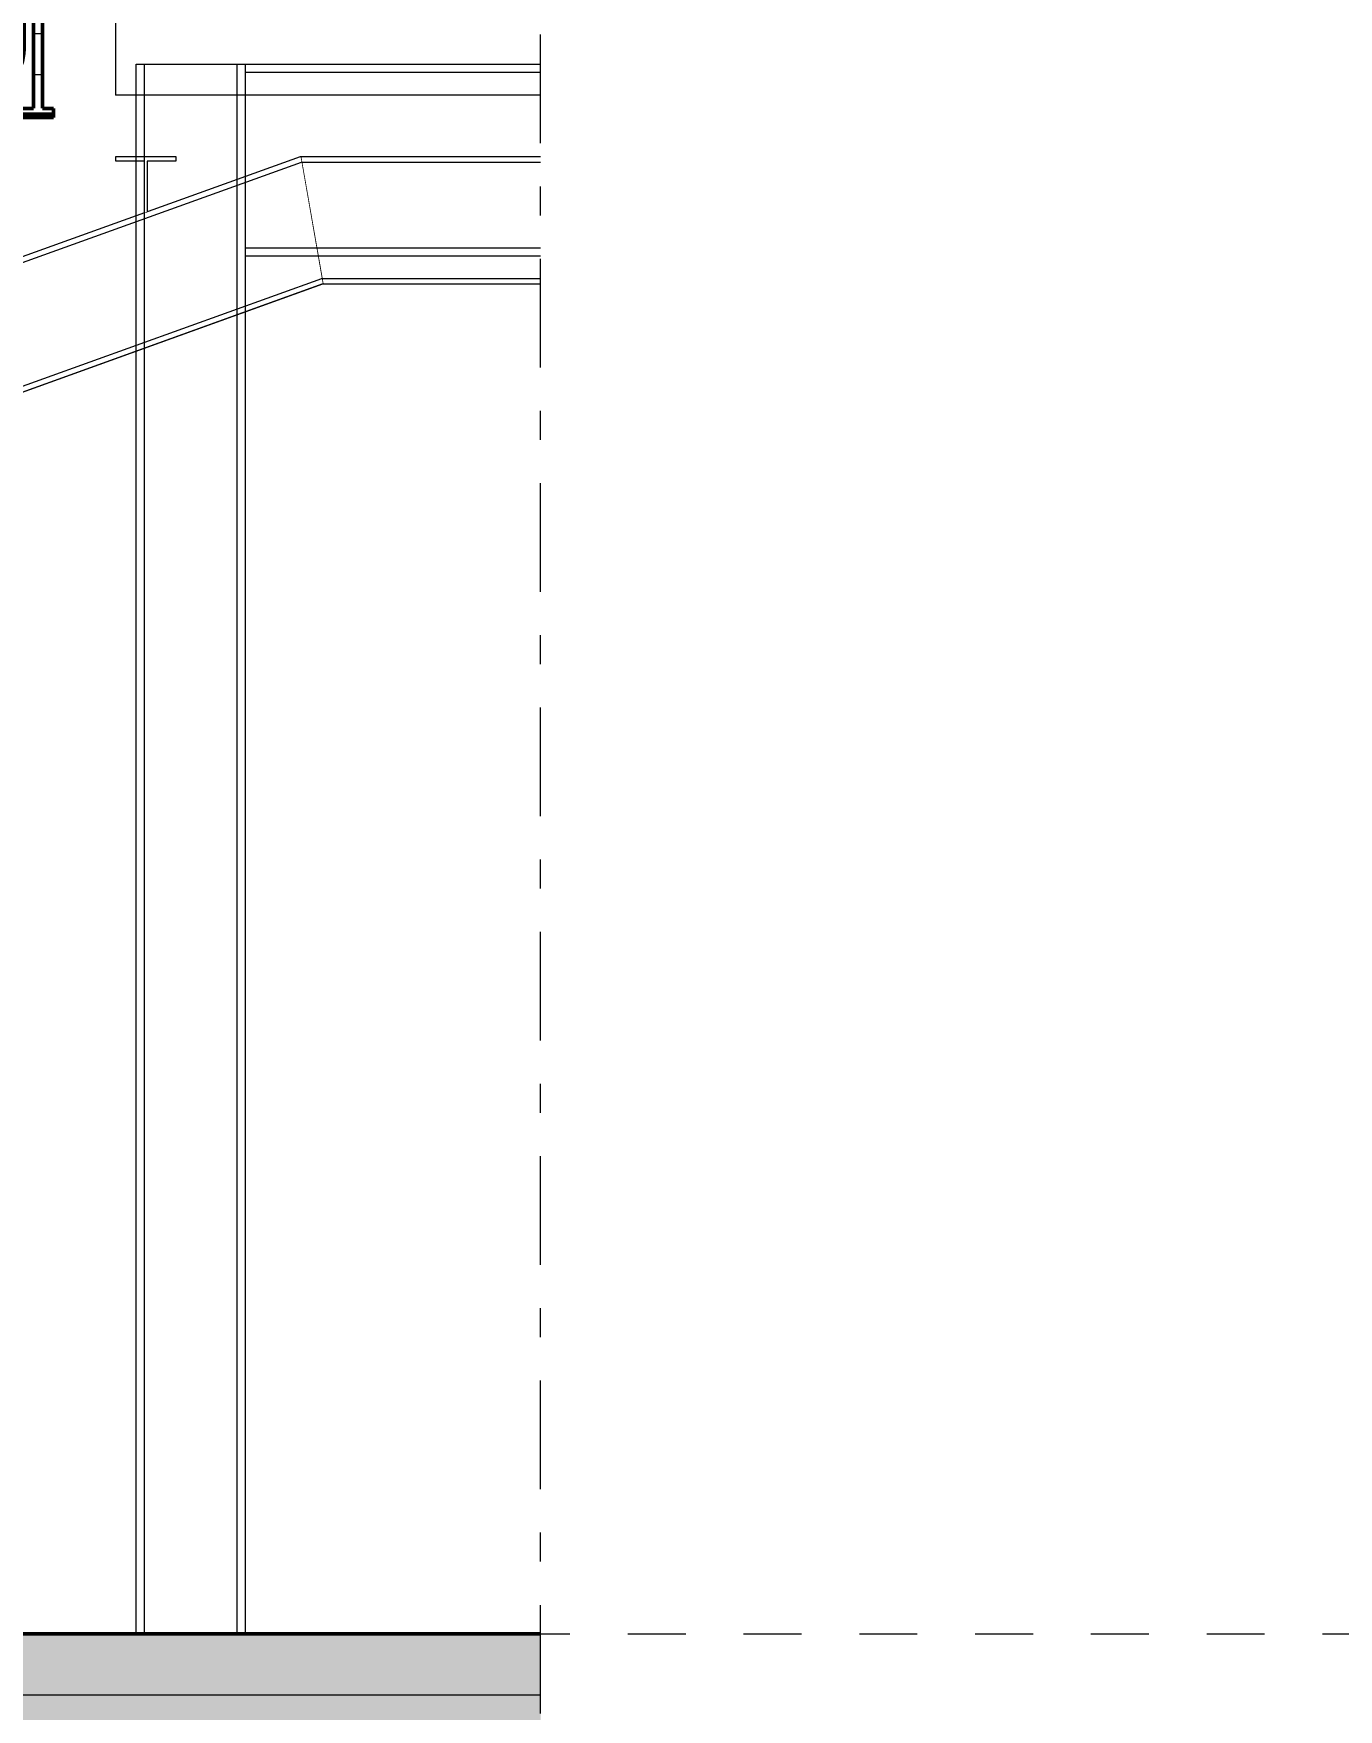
# Model space of a CAD drawing. Header units: millimetres. Extents: x -46868 to 156519, y -87156 to 18123.
# Drawn here: x 140053 to 143234, y -82841 to -78756 of the extents above; entities that cross this region are included whole.
import ezdxf
from ezdxf.enums import TextEntityAlignment as Align

# ---------------------------------------------------------------- set-up
doc = ezdxf.new("R2010")
doc.units = ezdxf.units.MM
doc.header["$MEASUREMENT"] = 0
for name, pattern in [('Dashed', [2822.222233, 1411.111116, -1411.111116]), ('Double Dashed', [546.805537, 264.583325, -105.833328, 70.555556, -105.833328]), ('Wipeout_Contour', [1000, 0, -1000])]:
    doc.linetypes.add(name, pattern=pattern)
for name, color, linetype, lineweight, true_color in [('0_Pen_No__105', 7, 'Continuous', 15, 0xa6a6a6), ('A-230-M_FLOOR.IFC Import_Pen_No__29', 7, 'Continuous', 50, 0x2a2a2a), ('A-95-MC_Marker_Detail.Marker_Pen_No__25', 7, 'Continuous', 50, 0x2a2a2a), ('BEAM.IFC Import_Pen_No__104', 7, 'Continuous', 15, 0xa6a6a6), ('BEAM.IFC Import_Pen_No__24', 7, 'Continuous', 50, 0x2a2a2a), ('HATCHING_Pen_No__145', 7, 'Continuous', 0, 0xa6a6a6), ('New_A-15-MG_Structural_Grid_Phase_2_Pen_No__222', 7, 'Continuous', 13, 0x65af33), ('New_A-20-M_Floor_Slab_Pen_No__107', 7, 'Continuous', 15, 0xa6a6a6), ('New_A-20-M_Floor_Slab_Pen_No__149', 7, 'Continuous', 0, 0x2a2a2a), ('New_A-20-M_Floor_Slab_Pen_No__27', 7, 'Continuous', 50, 0x2a2a2a), ('New_A-20-M_Floor_Slab_Pen_No__29', 7, 'Continuous', 50, 0x2a2a2a), ('New_A-25-M_Wall_Int_Pen_No__107', 7, 'Continuous', 15, 0xa6a6a6)]:
    doc.layers.add(name, color=color, linetype=linetype, lineweight=lineweight, true_color=true_color)
for name, color, linetype, lineweight in [('A-15-M_Beam_Pen_No__87', 8, 'Continuous', 20), ('A-230-M_FLOOR.IFC Import_Pen_No__160', 5, 'Continuous', 200), ('A-230-M_FLOOR.IFC Import_Pen_No__89', 8, 'Continuous', 20), ('A-35-M_FFE_Sanitary_Pen_No__87', 8, 'Continuous', 20), ('A-95-MC_Marker_Detail.Marker_Pen_No__6', 7, 'Continuous', 35), ('A-95-P_Drawing_Pen_No__1', 7, 'Continuous', 13), ('A-95-P_Drawing_Pen_No__84', 8, 'Continuous', 20), ('BEAM.IFC Import_Pen_No__4', 7, 'Continuous', 20), ('New_A-20-M_Floor_Slab_Pen_No__180', 1, 'Continuous', 200), ('New_A-20-M_Floor_Slab_Pen_No__4', 7, 'Continuous', 20), ('New_A-25-M_Wall_Int_Pen_No__1', 7, 'Continuous', 13), ('New_A-25-M_Wall_Int_Pen_No__87', 8, 'Continuous', 20), ('S-160-M_FOUND.IFC Import_Pen_No__1', 7, 'Continuous', 13), ('S-280-M_STRUCT_FRAME.IFC Import_Pen_No__90', 8, 'Continuous', 20)]:
    doc.layers.add(name, color=color, linetype=linetype, lineweight=lineweight)
for name, color, linetype in [('A-230-M_FLOOR.IFC Import', 7, 'Continuous'), ('A-95-MC_Marker_Detail.Marker', 7, 'Continuous'), ('A-95-P_Drawing', 7, 'Continuous'), ('BEAM.IFC Import', 7, 'Continuous'), ('New_A-15-MG_Structural_Grid_Phase_2', 7, 'Continuous'), ('New_A-20-M_Floor_Slab', 7, 'Continuous'), ('New_A-25-M_Wall_Int', 7, 'Continuous'), ('S-160-M_FOUND.IFC Import', 7, 'Continuous'), ('S-280-M_STRUCT_FRAME.IFC Import', 7, 'Continuous')]:
    doc.layers.add(name, color=color, linetype=linetype)
doc.styles.add('GENERATED_STYLE_1', font='')
doc.styles.get('GENERATED_STYLE_1').set_extended_font_data('Swis721 BT')
pattern_1 = [(0, (84174.42, -82656.04), (0, 100), [])]
pattern_2 = [(45, (84174.42, -82656.04), (-45.96194, 45.96194), []), (135, (84174.42, -82656.04), (45.96194, 45.96194), [])]

# ---------------------------------------------------------------- blocks, each defined once
blk = doc.blocks.new('Section Elem_29_1', base_point=(84174.4, -82656))
at = {"color": 254, "linetype": 'Wipeout_Contour', "lineweight": 0, "ltscale": 642802.347251}
blk.add_wipeout([(140052.9, -78627.5), (140052.9, -78938.5), (140074.9, -78938.5), (140074.9, -78627.5)], dxfattribs=at).dxf.layer = 'New_A-20-M_Floor_Slab'
at = {"layer": 'New_A-20-M_Floor_Slab_Pen_No__107', "linetype": 'Continuous'}
h = blk.add_hatch(dxfattribs=at)
h.set_pattern_fill('Plywood_0001', color=256, style=0, pattern_type=2)
h.set_pattern_definition(pattern_1)
h.paths.add_polyline_path([(140052.9, -78627.5), (140052.9, -78938.5), (140074.9, -78938.5), (140074.9, -78627.5)])
at = {"layer": 'New_A-20-M_Floor_Slab_Pen_No__27', "linetype": 'Continuous'}
for p, q in [((140052.9, -78627.5), (140052.9, -78938.5)), ((140074.9, -78627.5), (140074.9, -78938.5))]:
    blk.add_line(p, q, dxfattribs=at)
blk = doc.blocks.new('Section Elem_46_1', base_point=(84174.4, -82656))
at = {"color": 254, "linetype": 'Wipeout_Contour', "lineweight": 0, "ltscale": 641538.325685}
blk.add_wipeout([(139112.9, -78960.5), (140101.2, -78960.5), (140101.2, -78938.5), (139112.9, -78938.5)], dxfattribs=at).dxf.layer = 'New_A-20-M_Floor_Slab'
at = {"layer": 'New_A-20-M_Floor_Slab_Pen_No__180', "linetype": 'Continuous'}
h = blk.add_hatch(dxfattribs=at)
h.set_pattern_fill('Plywood_0001', color=256, style=0, pattern_type=2)
h.set_pattern_definition(pattern_1)
h.paths.add_polyline_path([(139112.9, -78960.5), (140101.2, -78960.5), (140101.2, -78938.5), (139112.9, -78938.5)])
at = {"layer": 'New_A-20-M_Floor_Slab_Pen_No__29', "linetype": 'Continuous'}
for p, q in [((139112.9, -78938.5), (139112.9, -78960.5)), ((140052.9, -78938.5), (139112.9, -78938.5)), ((140101.2, -78938.5), (140074.9, -78938.5)), ((140101.2, -78938.5), (140101.2, -78960.5)), ((140101.2, -78960.5), (139112.9, -78960.5))]:
    blk.add_line(p, q, dxfattribs=at)
blk = doc.blocks.new('Section Elem_53_1', base_point=(84174.4, -82656))
at = {"color": 254, "linetype": 'Wipeout_Contour', "lineweight": 0, "ltscale": 658412.425029}
blk.add_wipeout([(143029.9, -80256), (143029.9, -82656), (143033.1, -82656), (143033.1, -80256)], dxfattribs=at).dxf.layer = 'New_A-25-M_Wall_Int'
at = {"color": 254, "linetype": 'Wipeout_Contour', "lineweight": 0, "ltscale": 658906.817201}
blk.add_wipeout([(143173.1, -80256), (143173.1, -82656), (143174.3, -82656), (143174.3, -80256)], dxfattribs=at).dxf.layer = 'New_A-25-M_Wall_Int'
at = {"color": 254, "linetype": 'Wipeout_Contour', "lineweight": 0, "ltscale": 658661.287713}
blk.add_wipeout([(143033.1, -82656), (143173.1, -82656), (143173.1, -80256), (143033.1, -80256)], dxfattribs=at).dxf.layer = 'New_A-25-M_Wall_Int'
at = {"layer": 'New_A-25-M_Wall_Int_Pen_No__107', "linetype": 'Continuous'}
h = blk.add_hatch(dxfattribs=at)
h.set_pattern_fill('Concrete_Block_0001', color=256, style=0, pattern_type=2)
h.set_pattern_definition(pattern_2)
h.paths.add_polyline_path([(143033.1, -82656), (143173.1, -82656), (143173.1, -80256), (143033.1, -80256)])
at = {"layer": 'New_A-25-M_Wall_Int_Pen_No__1', "linetype": 'Continuous'}
for p, q in [((143033.1, -80256), (143033.1, -82656)), ((143173.1, -80256), (143033.1, -80256)), ((143173.1, -80256), (143173.1, -82656)), ((143173.1, -82656), (143033.1, -82656))]:
    blk.add_line(p, q, dxfattribs=at)
at = {"layer": 'New_A-25-M_Wall_Int_Pen_No__87', "linetype": 'Continuous'}
for p, q in [((143029.9, -80256), (143033.1, -80256)), ((143174.3, -80256), (143173.1, -80256)), ((143174.3, -80256), (143174.3, -82656)), ((143032.5, -82656), (143033.1, -82656)), ((143174.3, -82656), (143173.1, -82656))]:
    blk.add_line(p, q, dxfattribs=at)
blk = doc.blocks.new('Section Elem_69_1', base_point=(84174.4, -82656))
at = {"color": 254, "linetype": 'Wipeout_Contour', "lineweight": 0, "ltscale": 972804.17591}
blk.add_wipeout([(143276.8, -78631), (143276.8, -78606), (140252.9, -78606), (140252.9, -78631), (141753.2, -78631), (141951.2, -78631)], dxfattribs=at).dxf.layer = 'New_A-20-M_Floor_Slab'
at = {"layer": 'New_A-20-M_Floor_Slab_Pen_No__4', "linetype": 'Continuous'}
for p, q in [((141753.2, -78606), (140252.9, -78606)), ((143261.8, -78606), (141807.2, -78606)), ((143276.8, -78606), (143261.8, -78606))]:
    blk.add_line(p, q, dxfattribs=at)
at = {"color": 254, "linetype": 'Wipeout_Contour', "lineweight": 0, "ltscale": 1297518.416617593}
blk.add_wipeout([(140252.9, -78906), (143276.8, -78906), (143276.8, -78631), (141951.2, -78631), (141951.2, -78681), (141753.2, -78681), (141753.2, -78631), (140252.9, -78631)], dxfattribs=at).dxf.layer = 'New_A-20-M_Floor_Slab'
at = {"layer": 'New_A-20-M_Floor_Slab_Pen_No__149', "linetype": 'Continuous', "flags": 128}
blk.add_lwpolyline([(140252.9, -78627.5), (140252.9, -78631), (140252.9, -78906)], dxfattribs=at)
at = {"layer": 'New_A-20-M_Floor_Slab_Pen_No__4', "linetype": 'Continuous'}
for p, q in [((143261.8, -78906), (140252.9, -78906)), ((143276.8, -78906), (143261.8, -78906))]:
    blk.add_line(p, q, dxfattribs=at)
at = {"layer": 'New_A-20-M_Floor_Slab_Pen_No__4', "linetype": 'Continuous', "flags": 128}
for points in [[(141778.2, -78631), (141765.7, -78631), (141753.2, -78631), (140252.9, -78631)], [(143276.8, -78631), (141951.2, -78631), (141938.7, -78631), (141926.2, -78631)]]:
    blk.add_lwpolyline(points, dxfattribs=at)
blk = doc.blocks.new('Section Elem_77_1', base_point=(84174.4, -82656))
at = {"layer": 'S-160-M_FOUND.IFC Import_Pen_No__1', "linetype": 'Continuous'}
blk.add_line((142861.7, -83156), (142861.7, -82906), dxfattribs=at)
at = {"color": 254, "linetype": 'Wipeout_Contour', "lineweight": 0, "ltscale": 662833.057824}
blk.add_wipeout([(143337, -83156), (143617.8, -83156), (143617.8, -82656), (143337.1, -82656)], dxfattribs=at).dxf.layer = 'S-160-M_FOUND.IFC Import'
at = {"layer": 'S-160-M_FOUND.IFC Import_Pen_No__1', "linetype": 'Continuous'}
for p in [(143398.4, -82656), (143617.8, -83156)]:
    blk.add_line(p, (143617.8, -82656), dxfattribs=at)
blk = doc.blocks.new('Section Elem_81_1', base_point=(84174.4, -82656))
at = {"color": 254, "linetype": 'Wipeout_Contour', "lineweight": 0, "ltscale": 660548.505986}
blk.add_wipeout([(142883.5, -82906), (142896.5, -82906), (142896.5, -82656), (142883.5, -82656)], dxfattribs=at).dxf.layer = 'A-230-M_FLOOR.IFC Import'
at = {"layer": 'A-230-M_FLOOR.IFC Import_Pen_No__160', "linetype": 'Continuous', "lineweight": 0, "true_color": 0x00007f}
blk.add_hatch(color=176, dxfattribs=at).paths.add_polyline_path([(142883.5, -82906), (142883.5, -82656), (138061.5, -82656), (138061.5, -82906)])
at = {"layer": 'A-230-M_FLOOR.IFC Import_Pen_No__29', "linetype": 'Continuous'}
for q in [(138061.5, -82656), (142883.5, -82906)]:
    blk.add_line((142883.5, -82656), q, dxfattribs=at)
at = {"layer": 'A-230-M_FLOOR.IFC Import_Pen_No__89', "linetype": 'Continuous'}
for q in [(142883.5, -82656), (142896.5, -82906)]:
    blk.add_line((142896.5, -82656), q, dxfattribs=at)
blk = doc.blocks.new('Section Elem_82_1', base_point=(84174.4, -82656))
at = {"layer": 'S-280-M_STRUCT_FRAME.IFC Import_Pen_No__90', "linetype": 'Continuous'}
blk.add_line((143611.8, -82656), (143595.5, -82656), dxfattribs=at)
at = {"color": 254, "linetype": 'Wipeout_Contour', "lineweight": 0, "ltscale": 991949.082685}
blk.add_wipeout([(142869.3, -83156), (143337, -83156), (143337.1, -82656), (142896.5, -82656), (142896.5, -82906), (142869.3, -82906)], dxfattribs=at).dxf.layer = 'S-280-M_STRUCT_FRAME.IFC Import'
at = {"layer": 'S-280-M_STRUCT_FRAME.IFC Import_Pen_No__90', "linetype": 'Continuous'}
for p, q in [((142867.8, -82656), (142839.5, -82656)), ((142896.5, -82656), (143032.5, -82656)), ((143174.3, -82656), (143297.8, -82656))]:
    blk.add_line(p, q, dxfattribs=at)
at = {"color": 254, "linetype": 'Wipeout_Contour', "lineweight": 0, "ltscale": 660927.109265}
blk.add_wipeout([(142869.3, -82906), (142839.5, -82906), (142839.5, -83156), (142869.3, -83156)], dxfattribs=at).dxf.layer = 'S-280-M_STRUCT_FRAME.IFC Import'
at = {"layer": 'S-280-M_STRUCT_FRAME.IFC Import_Pen_No__90', "linetype": 'Continuous'}
for p, q in [((142869.3, -83156), (142869.3, -82906)), ((142867.8, -83156), (142839.5, -83156))]:
    blk.add_line(p, q, dxfattribs=at)
blk = doc.blocks.new('Section Elem_128_1', base_point=(84174.4, -82656))
at = {"layer": 'BEAM.IFC Import_Pen_No__4', "linetype": 'Continuous'}
for p, q in [((143194, -79056), (143194, -79071)), ((143194, -79499), (143194, -79514))]:
    blk.add_line(p, q, dxfattribs=at)
at = {"color": 254, "linetype": 'Wipeout_Contour', "lineweight": 0, "ltscale": 653627.224065}
blk.add_wipeout([(143028.4, -79056), (142983.8, -79056), (142983.8, -79071), (143028.4, -79071)], dxfattribs=at).dxf.layer = 'BEAM.IFC Import'
at = {"color": 254, "linetype": 'Wipeout_Contour', "lineweight": 0, "ltscale": 654312.147129}
blk.add_wipeout([(143101.3, -79071), (143056.8, -79071), (143056.8, -79499), (143101.3, -79499)], dxfattribs=at).dxf.layer = 'BEAM.IFC Import'
at = {"color": 254, "linetype": 'Wipeout_Contour', "lineweight": 0, "ltscale": 654486.434333}
blk.add_wipeout([(142983.8, -79514), (143028.4, -79514), (143028.4, -79499), (142983.8, -79499)], dxfattribs=at).dxf.layer = 'BEAM.IFC Import'
at = {"layer": 'BEAM.IFC Import_Pen_No__4', "linetype": 'Continuous'}
for p, q in [((143028.4, -79056), (142983.8, -79056)), ((143028.4, -79071), (142983.8, -79071)), ((143121, -79071), (143121, -79499)), ((143028.4, -79499), (142983.8, -79499)), ((142983.8, -79514), (143028.4, -79514))]:
    blk.add_line(p, q, dxfattribs=at)
blk = doc.blocks.new('Section Elem_129_1', base_point=(84174.4, -82656))
at = {"layer": 'BEAM.IFC Import_Pen_No__24', "linetype": 'Continuous'}
for p, q in [((143028.4, -79056), (143028.4, -79071)), ((143028.4, -79499), (143028.4, -79514))]:
    blk.add_line(p, q, dxfattribs=at)
at = {"color": 254, "linetype": 'Wipeout_Contour', "lineweight": 0, "ltscale": 654440.259962}
blk.add_wipeout([(143110.4, -79499), (143121, -79499), (143121, -79071), (143110.4, -79071)], dxfattribs=at).dxf.layer = 'BEAM.IFC Import'
at = {"color": 254, "linetype": 'Wipeout_Contour', "lineweight": 0, "ltscale": 654266.503487}
blk.add_wipeout([(143183.4, -79071), (143194, -79071), (143194, -79056), (143183.4, -79056)], dxfattribs=at).dxf.layer = 'BEAM.IFC Import'
at = {"color": 254, "linetype": 'Wipeout_Contour', "lineweight": 0, "ltscale": 655124.875322}
blk.add_wipeout([(143183.4, -79514), (143194, -79514), (143194, -79499), (143183.4, -79499)], dxfattribs=at).dxf.layer = 'BEAM.IFC Import'
at = {"layer": 'BEAM.IFC Import_Pen_No__104', "linetype": 'Continuous', "lineweight": 0, "true_color": 0x292929}
blk.add_hatch(color=250, dxfattribs=at).paths.add_polyline_path([(143028.4, -79499), (143028.4, -79514), (143183.4, -79514), (143183.4, -79499), (143110.4, -79499), (143110.4, -79071), (143183.4, -79071), (143183.4, -79056), (143028.4, -79056), (143028.4, -79071), (143101.3, -79071), (143101.3, -79499)])
at = {"layer": 'BEAM.IFC Import_Pen_No__24', "linetype": 'Continuous'}
for p, q in [((143183.4, -79056), (143028.4, -79056)), ((143101.3, -79071), (143028.4, -79071)), ((143101.3, -79071), (143101.3, -79499)), ((143110.4, -79071), (143110.4, -79499)), ((143183.4, -79071), (143110.4, -79071)), ((143183.4, -79056), (143183.4, -79071)), ((143101.3, -79499), (143028.4, -79499)), ((143183.4, -79514), (143028.4, -79514)), ((143183.4, -79499), (143110.4, -79499)), ((143183.4, -79499), (143183.4, -79514))]:
    blk.add_line(p, q, dxfattribs=at)
at = {"layer": 'BEAM.IFC Import_Pen_No__4', "linetype": 'Continuous'}
for p, q in [((143121, -79499), (143121, -79071)), ((143183.4, -79056), (143194, -79056)), ((143183.4, -79071), (143194, -79071)), ((143194, -79071), (143194, -79056)), ((143183.4, -79499), (143194, -79499)), ((143183.4, -79514), (143194, -79514)), ((143194, -79514), (143194, -79499))]:
    blk.add_line(p, q, dxfattribs=at)
blk = doc.blocks.new('Section Elem_131_1', base_point=(84174.4, -82656))
at = {"layer": 'BEAM.IFC Import_Pen_No__104', "linetype": 'Continuous', "lineweight": 0, "true_color": 0x292929}
blk.add_hatch(color=250, dxfattribs=at).paths.add_polyline_path([(141779.7, -79301.1), (141779.7, -79312), (141926.3, -79312), (141926.3, -79301.1), (141856.1, -79301.1), (141856.1, -79066.9), (141926.3, -79066.9), (141926.3, -79056), (141779.7, -79056), (141779.7, -79066.9), (141849.8, -79066.9), (141849.8, -79301.1)])
at = {"layer": 'BEAM.IFC Import_Pen_No__24', "linetype": 'Continuous'}
for p, q in [((141779.7, -79056), (141779.7, -79066.9)), ((141926.3, -79056), (141779.7, -79056)), ((141849.8, -79066.9), (141779.7, -79066.9)), ((141849.8, -79066.9), (141849.8, -79301.1)), ((141856.1, -79066.9), (141856.1, -79301.1)), ((141926.3, -79066.9), (141856.1, -79066.9)), ((141926.3, -79056), (141926.3, -79066.9)), ((141779.7, -79301.1), (141779.7, -79312)), ((141849.8, -79301.1), (141779.7, -79301.1)), ((141926.3, -79312), (141779.7, -79312)), ((141926.3, -79301.1), (141856.1, -79301.1)), ((141926.3, -79301.1), (141926.3, -79312))]:
    blk.add_line(p, q, dxfattribs=at)
blk = doc.blocks.new('Section Elem_132_1', base_point=(84174.4, -82656))
at = {"color": 254, "linetype": 'Wipeout_Contour', "lineweight": 0, "ltscale": 1949785.881440274}
blk.add_wipeout([(140706.3, -79069.7), (140755.6, -79352.7), (142974.3, -79352.7), (142974.3, -79069.7), (141856.1, -79069.7), (141856.1, -79301.1), (141926.3, -79301.1), (141926.3, -79312), (141779.7, -79312), (141779.7, -79301.1), (141849.8, -79301.1), (141849.8, -79069.7)], dxfattribs=at).dxf.layer = 'BEAM.IFC Import'
at = {"color": 254, "linetype": 'Wipeout_Contour', "lineweight": 0, "ltscale": 972256.288426}
blk.add_wipeout([(140703.8, -79056), (140706.2, -79069.7), (141849.8, -79069.7), (141849.8, -79066.9), (141779.7, -79066.9), (141779.7, -79056)], dxfattribs=at).dxf.layer = 'BEAM.IFC Import'
at = {"color": 254, "linetype": 'Wipeout_Contour', "lineweight": 0, "ltscale": 650219.207361}
blk.add_wipeout([(140755.6, -79352.7), (140758, -79366.4), (142974.3, -79366.4), (142974.3, -79352.7)], dxfattribs=at).dxf.layer = 'BEAM.IFC Import'
at = {"layer": 'BEAM.IFC Import_Pen_No__4', "linetype": 'Continuous'}
for p, q in [((140703.8, -79056), (141779.7, -79056)), ((140703.8, -79056), (140706.2, -79069.7)), ((140706.3, -79069.7), (140755.6, -79352.5)), ((140755.6, -79352.7), (142974.3, -79352.7)), ((140755.6, -79352.7), (140758, -79366.4)), ((142974.3, -79352.7), (142974.3, -79366.4)), ((142974.3, -79366.4), (142974.3, -79352.7)), ((140758, -79366.4), (142974.3, -79366.4))]:
    blk.add_line(p, q, dxfattribs=at)
at = {"color": 254, "linetype": 'Wipeout_Contour', "lineweight": 0, "ltscale": 976489.127576}
blk.add_wipeout([(141926.3, -79066.9), (141856.1, -79066.9), (141856.1, -79069.7), (142974.3, -79069.7), (142974.3, -79056), (141926.3, -79056)], dxfattribs=at).dxf.layer = 'BEAM.IFC Import'
at = {"layer": 'BEAM.IFC Import_Pen_No__4', "linetype": 'Continuous'}
for p, q in [((140706.2, -79069.7), (141849.8, -79069.7)), ((141856.1, -79069.7), (142974.3, -79069.7)), ((141926.3, -79056), (142974.3, -79056)), ((142974.3, -79056), (142974.3, -79069.7)), ((142974.3, -79069.7), (142974.3, -79056)), ((142974.3, -79352.7), (142974.3, -79069.7))]:
    blk.add_line(p, q, dxfattribs=at)
blk = doc.blocks.new('Section Elem_133_1', base_point=(84174.4, -82656))
at = {"color": 254, "linetype": 'Wipeout_Contour', "lineweight": 0, "ltscale": 641884.066988}
blk.add_wipeout([(138023.2, -80019.9), (138023.2, -80034.5), (140706.2, -79069.7), (140703.8, -79056)], dxfattribs=at).dxf.layer = 'BEAM.IFC Import'
at = {"color": 254, "linetype": 'Wipeout_Contour', "lineweight": 0, "ltscale": 482350.389711}
blk.add_wipeout([(138023.2, -80034.5), (140706.3, -79069.7), (140706.2, -79069.7)], dxfattribs=at).dxf.layer = 'BEAM.IFC Import'
at = {"color": 254, "linetype": 'Wipeout_Contour', "lineweight": 0, "ltscale": 803815.303485}
blk.add_wipeout([(138023.2, -80335.2), (140755.6, -79352.7), (140755.6, -79352.7), (140706.3, -79069.7), (138023.2, -80034.5)], dxfattribs=at).dxf.layer = 'BEAM.IFC Import'
at = {"color": 254, "linetype": 'Wipeout_Contour', "lineweight": 0, "ltscale": 642582.039427}
blk.add_wipeout([(138023.2, -80335.2), (138023.2, -80349.8), (140758, -79366.4), (140755.6, -79352.7)], dxfattribs=at).dxf.layer = 'BEAM.IFC Import'
at = {"color": 254, "linetype": 'Wipeout_Contour', "lineweight": 0, "ltscale": 642598.273553}
blk.add_wipeout([(138023.2, -80349.8), (138023.3, -80349.8), (140758, -79366.4), (140758, -79366.4)], dxfattribs=at).dxf.layer = 'BEAM.IFC Import'
at = {"layer": 'BEAM.IFC Import_Pen_No__4', "linetype": 'Continuous'}
for p, q in [((138023.2, -80019.9), (140703.8, -79056)), ((138023.2, -80034.5), (140706.2, -79069.7)), ((138023.2, -80335.2), (140755.6, -79352.7)), ((140755.6, -79352.7), (140755.6, -79352.5)), ((138023.2, -80349.8), (140758, -79366.4)), ((140758, -79366.4), (138023.3, -80349.8)), ((138023.2, -80019.9), (138023.2, -80034.5)), ((138023.2, -80034.5), (138023.2, -80335.2)), ((138023.2, -80335.2), (138023.2, -80349.8))]:
    blk.add_line(p, q, dxfattribs=at)
blk = doc.blocks.new('Section Elem_139_1', base_point=(84174.4, -82656))
at = {"color": 254, "linetype": 'Wipeout_Contour', "lineweight": 0, "ltscale": 1288661.724615959}
blk.add_wipeout([(140400, -79056), (140253.4, -79056), (140253.4, -79066.9), (140323.6, -79066.9), (140323.6, -79192.8), (140329.9, -79190.5), (140329.9, -79066.9), (140400, -79066.9)], dxfattribs=at).dxf.layer = 'BEAM.IFC Import'
at = {"layer": 'BEAM.IFC Import_Pen_No__4', "linetype": 'Continuous'}
for p, q in [((140253.4, -79056), (140400, -79056)), ((140253.4, -79066.9), (140253.4, -79056)), ((140323.6, -79066.9), (140253.4, -79066.9)), ((140323.6, -79192.8), (140323.6, -79066.9)), ((140329.9, -79066.9), (140329.9, -79190.5)), ((140400, -79066.9), (140329.9, -79066.9)), ((140400, -79056), (140400, -79066.9))]:
    blk.add_line(p, q, dxfattribs=at)
blk = doc.blocks.new('Standard grid marker[3]_1', base_point=(143112.9, -61251.4))
at = {"layer": 'New_A-15-MG_Structural_Grid_Phase_2_Pen_No__222', "linetype": 'Double Dashed'}
blk.add_line((143112.9, -62251.4), (143112.9, -85656), dxfattribs=at)
at = {"layer": 'New_A-15-MG_Structural_Grid_Phase_2_Pen_No__222', "style": 'GENERATED_STYLE_1'}
for tag, p in [('AC_MarkerText_1_0', (143112.9, -60979.7)), ('AC_MarkerText_1_1', (143112.9, -86884.3))]:
    blk.add_attdef(tag, text='', height=175, rotation=360, dxfattribs=at).set_placement(p, align=Align.MIDDLE_CENTER)
blk = doc.blocks.new('Detail_2_1', base_point=(139840.5, -78700.5))
at = {"layer": 'A-95-MC_Marker_Detail.Marker_Pen_No__25', "linetype": 'Continuous'}
for p, q in [((139458.7, -77136.3), (140208.7, -77136.3)), ((139833.7, -77761.3), (139833.7, -77511.3)), ((139833.7, -77761.3), (139833.7, -78511)), ((139935.2, -78511), (139745.8, -78511)), ((139651.1, -78605.8), (139651.1, -78795.2)), ((140029.9, -78795.2), (140029.9, -78605.8)), ((139745.8, -78889.9), (139935.2, -78889.9))]:
    blk.add_line(p, q, dxfattribs=at)
for centre, radius, start, end in [((139833.7, -77136.3), 375, 0, 180), ((139833.7, -77136.3), 375, 180, 0), ((139745.8, -78605.8), 94.7, 90, 180), ((139935.2, -78605.8), 94.7, 0, 90), ((139745.8, -78795.2), 94.7, 180, 270), ((139935.2, -78795.2), 94.7, 270, 0)]:
    blk.add_arc(centre, radius, start, end, dxfattribs=at)
at = {"layer": 'A-95-MC_Marker_Detail.Marker_Pen_No__6', "char_height": 100, "style": 'GENERATED_STYLE_1'}
for s, insert, attachment_point in [('\\A1;{\\fSwis721 BT|b0|i0|c0|p34;D-17}', (139680.7, -77103.9), 7), ('\\A1;{\\fSwis721 BT|b0|i0|c0|p34;Unit @ First Floor}', (139279.7, -77141.1), 1)]:
    blk.add_mtext(s, dxfattribs=dict(at, insert=insert, attachment_point=attachment_point))
blk = doc.blocks.new('S-21 Building Section_STORY_MARKER', base_point=(84174.4, -82656))
at = {"layer": '0_Pen_No__105', "linetype": 'Dashed', "ltscale": 0.1}
blk.add_line((120335, -82656), (144760.3, -82656), dxfattribs=at)

msp = doc.modelspace()

# ---------------------------------------------------------------- hatches: boundary and pattern name
at = {"layer": 'A-95-P_Drawing_Pen_No__84', "linetype": 'Continuous'}
msp.add_hatch(color=256, dxfattribs=at).paths.add_polyline_path([(137508.2, -82656), (142534.6, -82656), (142534.6, -82806), (137508.2, -82806)])

# ---------------------------------------------------------------- linework, layer by layer
at = {"layer": 'A-95-P_Drawing_Pen_No__1', "linetype": 'Continuous', "flags": 128}
msp.add_lwpolyline([(137508.2, -82656), (142534.6, -82656), (142534.6, -82806), (137508.2, -82806)], close=True, dxfattribs=at)

# ---------------------------------------------------------------- block references
at = {"layer": 'BEAM.IFC Import', "lineweight": 0}
for name in ['Section Elem_131_1', 'Section Elem_128_1']:
    msp.add_blockref(name, (84174.4, -82656), dxfattribs=at)
at = {"layer": 'New_A-20-M_Floor_Slab', "lineweight": 0}
for name in ['Section Elem_29_1', 'Section Elem_69_1']:
    msp.add_blockref(name, (84174.4, -82656), dxfattribs=at)
at = {"layer": 'New_A-25-M_Wall_Int', "lineweight": 0}
msp.add_blockref('Section Elem_53_1', (84174.4, -82656), dxfattribs=at)

# ---------------------------------------------------------------- next in the draw order: linework, layer by layer
at = {"layer": 'A-15-M_Beam_Pen_No__87', "linetype": 'Continuous'}
for p, q in [((140302.9, -78831), (140569.6, -78831)), ((140569.6, -78831), (142923.9, -78831)), ((142572.7, -78831), (142839.4, -78831)), ((140569.6, -78850.6), (142923.9, -78850.6))]:
    msp.add_line(p, q, dxfattribs=at)

# ---------------------------------------------------------------- next in the draw order: block references
at = {"layer": 'A-95-MC_Marker_Detail.Marker', "color": 250, "linetype": 'Continuous', "lineweight": 50, "true_color": 0x2a2a2a}
msp.add_blockref('Detail_2_1', (139840.5, -78700.5), dxfattribs=at)
at = {"layer": 'BEAM.IFC Import', "lineweight": 0}
for name in ['Section Elem_132_1', 'Section Elem_129_1']:
    msp.add_blockref(name, (84174.4, -82656), dxfattribs=at)
at = {"layer": 'New_A-20-M_Floor_Slab', "lineweight": 0}
msp.add_blockref('Section Elem_46_1', (84174.4, -82656), dxfattribs=at)
at = {"layer": 'S-160-M_FOUND.IFC Import', "lineweight": 0}
msp.add_blockref('Section Elem_77_1', (84174.4, -82656), dxfattribs=at)

# ---------------------------------------------------------------- next in the draw order: block references
at = {"layer": 'A-230-M_FLOOR.IFC Import', "lineweight": 0}
msp.add_blockref('Section Elem_81_1', (84174.4, -82656), dxfattribs=at)
at = {"layer": 'BEAM.IFC Import', "lineweight": 0}
msp.add_blockref('Section Elem_133_1', (84174.4, -82656), dxfattribs=at)

# ---------------------------------------------------------------- next in the draw order: linework, layer by layer
at = {"layer": 'A-15-M_Beam_Pen_No__87', "linetype": 'Continuous'}
for p, q in [((140549.1, -82656), (140549.1, -78831)), ((140569.6, -82656), (140569.6, -78831)), ((140569.6, -79278.6), (142923.9, -79278.6)), ((140569.6, -79298.2), (142923.9, -79298.2))]:
    msp.add_line(p, q, dxfattribs=at)

# ---------------------------------------------------------------- next in the draw order: block references
at = {"layer": 'BEAM.IFC Import', "lineweight": 0}
msp.add_blockref('Section Elem_139_1', (84174.4, -82656), dxfattribs=at)
at = {"layer": 'S-280-M_STRUCT_FRAME.IFC Import', "lineweight": 0}
msp.add_blockref('Section Elem_82_1', (84174.4, -82656), dxfattribs=at)

# ---------------------------------------------------------------- next in the draw order: linework, layer by layer
at = {"layer": 'A-15-M_Beam_Pen_No__87', "linetype": 'Continuous'}
for p, q in [((140302.9, -82656), (140302.9, -78831)), ((140323.4, -82656), (140323.4, -78831)), ((142923.9, -82656), (142923.9, -78831)), ((142944.4, -82656), (142944.4, -78831)), ((143170.1, -82656), (143170.1, -78831)), ((143190.6, -82656), (143190.6, -78831))]:
    msp.add_line(p, q, dxfattribs=at)
at = {"layer": 'A-35-M_FFE_Sanitary_Pen_No__87', "linetype": 'Continuous'}
msp.add_line((144955.5, -82656), (120011.8, -82656), dxfattribs=at)

# ---------------------------------------------------------------- next in the draw order: block references
at = {"layer": 'New_A-15-MG_Structural_Grid_Phase_2', "color": 8, "linetype": 'Continuous', "lineweight": 15}
msp.add_blockref('Standard grid marker[3]_1', (143112.9, -61251.4), dxfattribs=at)

# ---------------------------------------------------------------- next in the draw order: wipeouts: each hides what was drawn before it
at = {"color": 254, "linetype": 'Wipeout_Contour', "lineweight": 0, "ltscale": 655616.214744}
msp.add_wipeout([(142534.6, -82731), (142674.6, -82731), (142674.6, -78831), (142534.6, -78831)], dxfattribs=at).dxf.layer = 'A-95-P_Drawing'

# ---------------------------------------------------------------- next in the draw order: hatches: boundary and pattern name
at = {"layer": 'A-95-P_Drawing_Pen_No__84', "linetype": 'Continuous'}
h = msp.add_hatch(dxfattribs=at)
h.set_pattern_fill('Concrete_Block_0001', color=256, style=0, pattern_type=2)
h.set_pattern_definition(pattern_2)
h.paths.add_polyline_path([(142534.6, -82731), (142674.6, -82731), (142674.6, -78831), (142534.6, -78831)])
at = {"layer": 'HATCHING_Pen_No__145', "linetype": 'Continuous'}
msp.add_hatch(color=256, dxfattribs=at).paths.add_polyline_path([(144955.5, -82656), (120011.8, -82656), (120011.8, -84656.4), (144955.5, -84656.4)])

# ---------------------------------------------------------------- next in the draw order: linework, layer by layer
at = {"layer": 'A-95-P_Drawing_Pen_No__1', "linetype": 'Continuous', "flags": 128}
msp.add_lwpolyline([(142534.6, -82731), (142674.6, -82731), (142674.6, -78831), (142534.6, -78831)], close=True, dxfattribs=at)

# ---------------------------------------------------------------- next in the draw order: wipeouts: each hides what was drawn before it
at = {"color": 254, "linetype": 'Wipeout_Contour', "lineweight": 0, "ltscale": 648606.176649}
msp.add_wipeout([(141288.8, -67911.7), (144746.5, -67911.7), (144746.5, -84226.6), (141288.8, -84226.6)], dxfattribs=at).dxf.layer = 'A-95-P_Drawing'

# ---------------------------------------------------------------- next in the draw order: linework, layer by layer
at = {"layer": 'A-95-P_Drawing_Pen_No__1', "linetype": 'Double Dashed', "flags": 128}
msp.add_lwpolyline([(141288.8, -67911.7), (144746.5, -67911.7), (144746.5, -84226.6), (141288.8, -84226.6)], close=True, dxfattribs=at)

# ---------------------------------------------------------------- next in the draw order: block references
at = {"linetype": 'Continuous', "lineweight": 0}
msp.add_blockref('S-21 Building Section_STORY_MARKER', (84174.4, -82656), dxfattribs=at)

doc.saveas('drawing.dxf')
